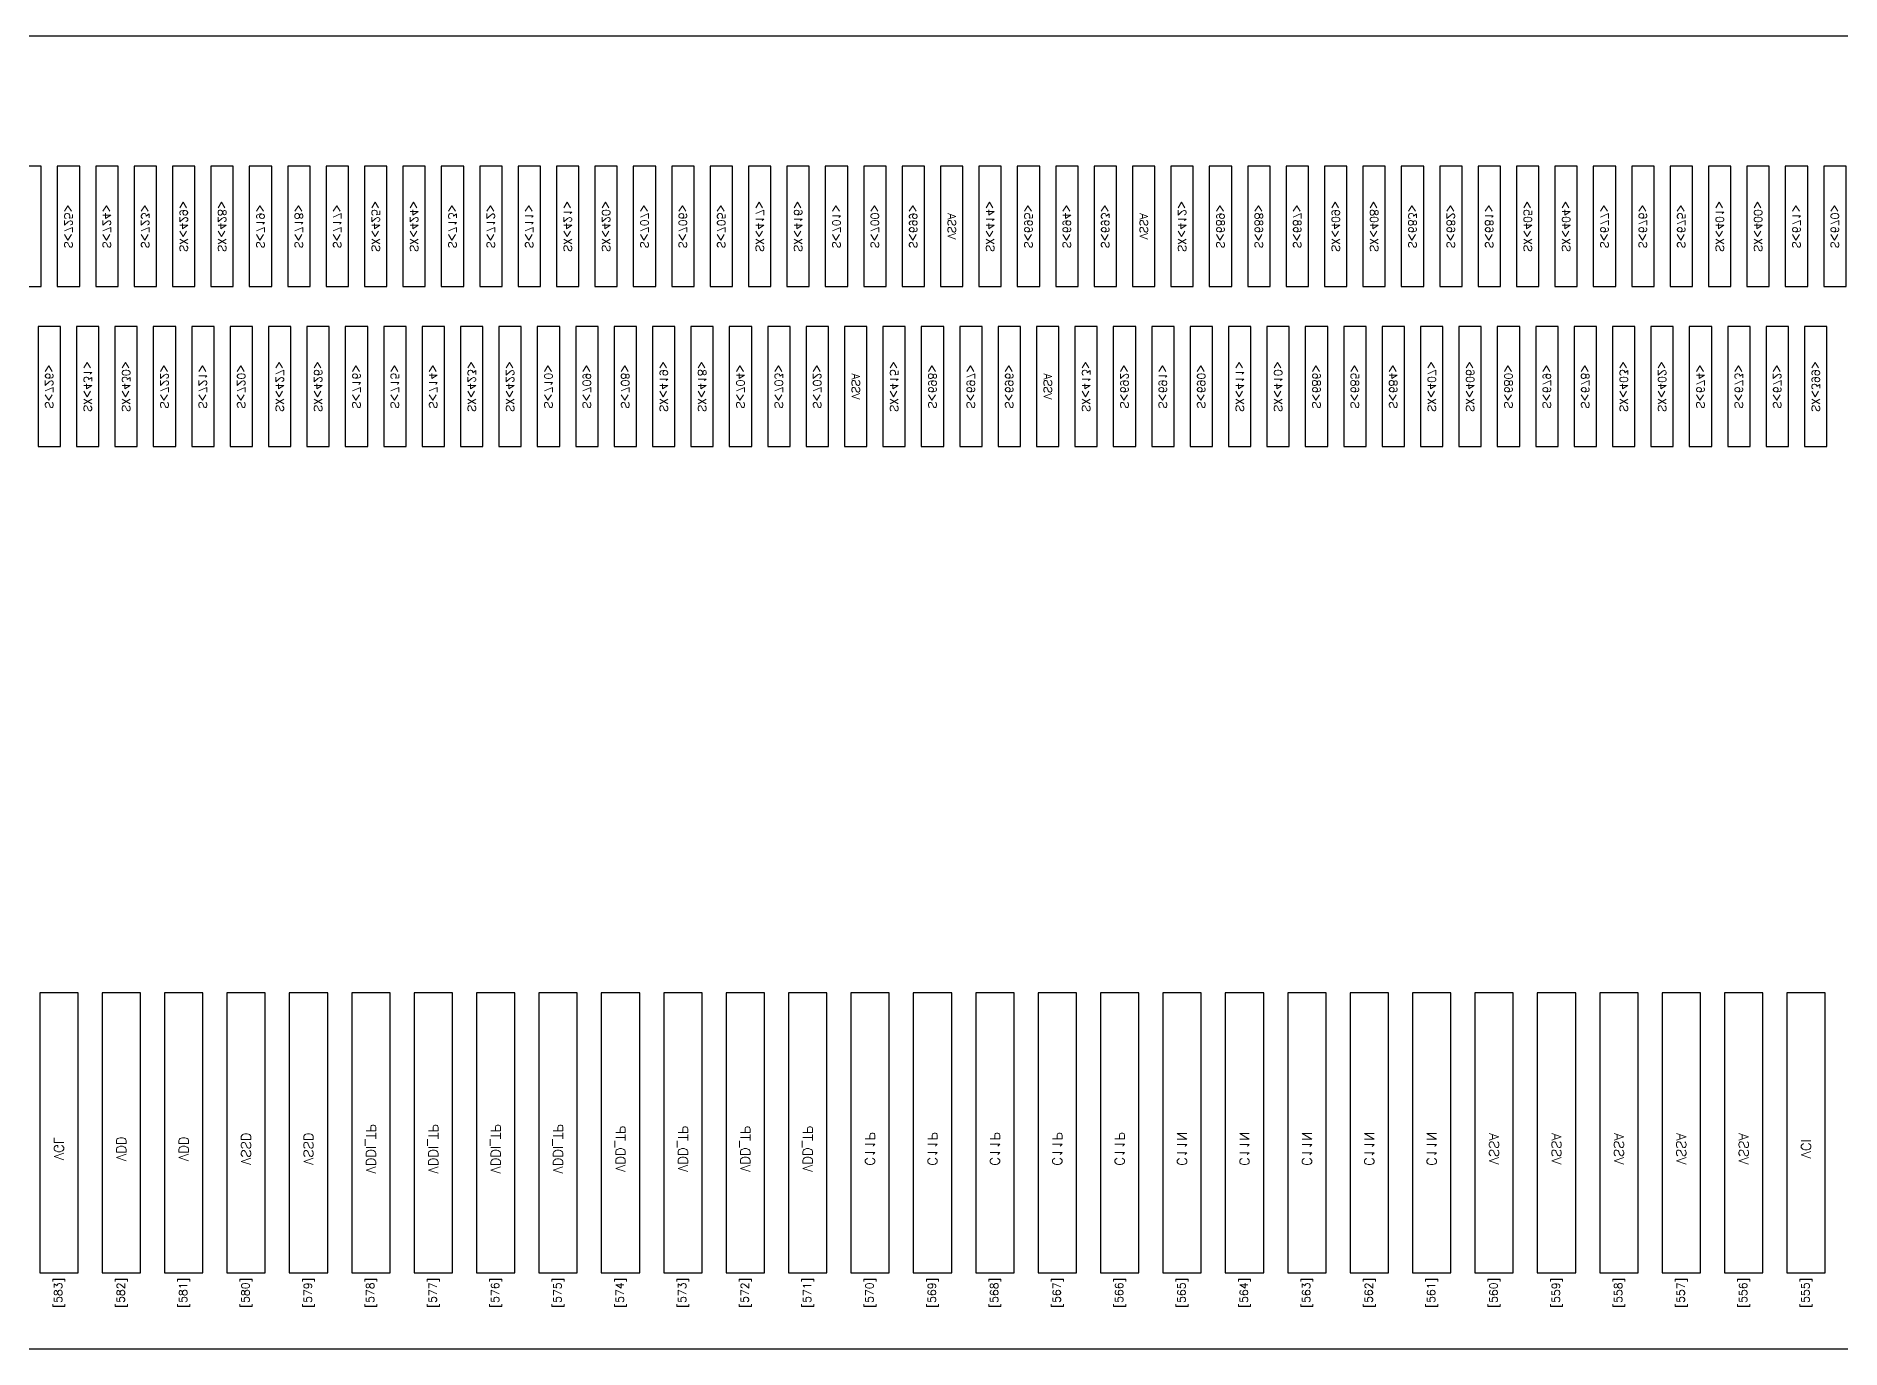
# Model space of a CAD drawing. Header units: millimetres. Extents: x 1862 to 2439, y 367 to 860.
# Drawn here: x 2047.466 to 2048.594, y 557.223 to 558.043 of the extents above; entities that cross this region are included whole.
import ezdxf
from ezdxf.enums import TextEntityAlignment as Align

# ---------------------------------------------------------------- set-up
doc = ezdxf.new("R2010")
doc.units = ezdxf.units.MM
doc.layers.add('标 注', color=3, linetype='Continuous')
doc.styles.get("Standard").update_dxf_attribs({"font": 'txt', "bigfont": 'gbcbig.shx'})

# ---------------------------------------------------------------- blocks, each defined once
blk = doc.blocks.new('LCD')
at = {"color": 6}
for points in [[(7384.9624, -537.3052), (7409.9624, -537.3052), (7409.9624, -536.4852), (7384.9624, -536.4852)], [(7387.1414, -536.6415), (7387.1554, -536.6415), (7387.1554, -536.5665), (7387.1414, -536.5665)], [(7387.1414, -536.6415), (7387.1554, -536.6415), (7387.1554, -536.5665), (7387.1414, -536.5665)], [(7387.1654, -536.6415), (7387.1794, -536.6415), (7387.1794, -536.5665), (7387.1654, -536.5665)], [(7387.1654, -536.6415), (7387.1794, -536.6415), (7387.1794, -536.5665), (7387.1654, -536.5665)], [(7387.1894, -536.6415), (7387.2034, -536.6415), (7387.2034, -536.5665), (7387.1894, -536.5665)], [(7387.1894, -536.6415), (7387.2034, -536.6415), (7387.2034, -536.5665), (7387.1894, -536.5665)], [(7387.2134, -536.6415), (7387.2274, -536.6415), (7387.2274, -536.5665), (7387.2134, -536.5665)], [(7387.2134, -536.6415), (7387.2274, -536.6415), (7387.2274, -536.5665), (7387.2134, -536.5665)], [(7387.2374, -536.6415), (7387.2514, -536.6415), (7387.2514, -536.5665), (7387.2374, -536.5665)], [(7387.2374, -536.6415), (7387.2514, -536.6415), (7387.2514, -536.5665), (7387.2374, -536.5665)], [(7387.2614, -536.6415), (7387.2754, -536.6415), (7387.2754, -536.5665), (7387.2614, -536.5665)], [(7387.2614, -536.6415), (7387.2754, -536.6415), (7387.2754, -536.5665), (7387.2614, -536.5665)], [(7387.2854, -536.6415), (7387.2994, -536.6415), (7387.2994, -536.5665), (7387.2854, -536.5665)], [(7387.2854, -536.6415), (7387.2994, -536.6415), (7387.2994, -536.5665), (7387.2854, -536.5665)], [(7387.3094, -536.6415), (7387.3234, -536.6415), (7387.3234, -536.5665), (7387.3094, -536.5665)], [(7387.3094, -536.6415), (7387.3234, -536.6415), (7387.3234, -536.5665), (7387.3094, -536.5665)], [(7387.3334, -536.6415), (7387.3474, -536.6415), (7387.3474, -536.5665), (7387.3334, -536.5665)], [(7387.3334, -536.6415), (7387.3474, -536.6415), (7387.3474, -536.5665), (7387.3334, -536.5665)], [(7387.3574, -536.6415), (7387.3714, -536.6415), (7387.3714, -536.5665), (7387.3574, -536.5665)], [(7387.3574, -536.6415), (7387.3714, -536.6415), (7387.3714, -536.5665), (7387.3574, -536.5665)], [(7387.3814, -536.6415), (7387.3954, -536.6415), (7387.3954, -536.5665), (7387.3814, -536.5665)], [(7387.3814, -536.6415), (7387.3954, -536.6415), (7387.3954, -536.5665), (7387.3814, -536.5665)], [(7387.4054, -536.6415), (7387.4194, -536.6415), (7387.4194, -536.5665), (7387.4054, -536.5665)], [(7387.4054, -536.6415), (7387.4194, -536.6415), (7387.4194, -536.5665), (7387.4054, -536.5665)], [(7387.4294, -536.6415), (7387.4434, -536.6415), (7387.4434, -536.5665), (7387.4294, -536.5665)], [(7387.4294, -536.6415), (7387.4434, -536.6415), (7387.4434, -536.5665), (7387.4294, -536.5665)], [(7387.4534, -536.6415), (7387.4674, -536.6415), (7387.4674, -536.5665), (7387.4534, -536.5665)], [(7387.4534, -536.6415), (7387.4674, -536.6415), (7387.4674, -536.5665), (7387.4534, -536.5665)], [(7387.4774, -536.6415), (7387.4914, -536.6415), (7387.4914, -536.5665), (7387.4774, -536.5665)], [(7387.4774, -536.6415), (7387.4914, -536.6415), (7387.4914, -536.5665), (7387.4774, -536.5665)], [(7387.5014, -536.6415), (7387.5154, -536.6415), (7387.5154, -536.5665), (7387.5014, -536.5665)], [(7387.5014, -536.6415), (7387.5154, -536.6415), (7387.5154, -536.5665), (7387.5014, -536.5665)], [(7387.5254, -536.6415), (7387.5394, -536.6415), (7387.5394, -536.5665), (7387.5254, -536.5665)], [(7387.5254, -536.6415), (7387.5394, -536.6415), (7387.5394, -536.5665), (7387.5254, -536.5665)], [(7387.5494, -536.6415), (7387.5634, -536.6415), (7387.5634, -536.5665), (7387.5494, -536.5665)], [(7387.5494, -536.6415), (7387.5634, -536.6415), (7387.5634, -536.5665), (7387.5494, -536.5665)], [(7387.5734, -536.6415), (7387.5874, -536.6415), (7387.5874, -536.5665), (7387.5734, -536.5665)], [(7387.5734, -536.6415), (7387.5874, -536.6415), (7387.5874, -536.5665), (7387.5734, -536.5665)], [(7387.5974, -536.6415), (7387.6114, -536.6415), (7387.6114, -536.5665), (7387.5974, -536.5665)], [(7387.5974, -536.6415), (7387.6114, -536.6415), (7387.6114, -536.5665), (7387.5974, -536.5665)], [(7387.6214, -536.6415), (7387.6354, -536.6415), (7387.6354, -536.5665), (7387.6214, -536.5665)], [(7387.6214, -536.6415), (7387.6354, -536.6415), (7387.6354, -536.5665), (7387.6214, -536.5665)], [(7387.6454, -536.6415), (7387.6594, -536.6415), (7387.6594, -536.5665), (7387.6454, -536.5665)], [(7387.6454, -536.6415), (7387.6594, -536.6415), (7387.6594, -536.5665), (7387.6454, -536.5665)], [(7387.6694, -536.6415), (7387.6834, -536.6415), (7387.6834, -536.5665), (7387.6694, -536.5665)], [(7387.6694, -536.6415), (7387.6834, -536.6415), (7387.6834, -536.5665), (7387.6694, -536.5665)], [(7387.6934, -536.6415), (7387.7074, -536.6415), (7387.7074, -536.5665), (7387.6934, -536.5665)], [(7387.6934, -536.6415), (7387.7074, -536.6415), (7387.7074, -536.5665), (7387.6934, -536.5665)], [(7387.7174, -536.6415), (7387.7314, -536.6415), (7387.7314, -536.5665), (7387.7174, -536.5665)], [(7387.7174, -536.6415), (7387.7314, -536.6415), (7387.7314, -536.5665), (7387.7174, -536.5665)], [(7387.7414, -536.6415), (7387.7554, -536.6415), (7387.7554, -536.5665), (7387.7414, -536.5665)], [(7387.7414, -536.6415), (7387.7554, -536.6415), (7387.7554, -536.5665), (7387.7414, -536.5665)], [(7387.7654, -536.6415), (7387.7794, -536.6415), (7387.7794, -536.5665), (7387.7654, -536.5665)], [(7387.7654, -536.6415), (7387.7794, -536.6415), (7387.7794, -536.5665), (7387.7654, -536.5665)], [(7387.7894, -536.6415), (7387.8034, -536.6415), (7387.8034, -536.5665), (7387.7894, -536.5665)], [(7387.7894, -536.6415), (7387.8034, -536.6415), (7387.8034, -536.5665), (7387.7894, -536.5665)], [(7387.8134, -536.6415), (7387.8274, -536.6415), (7387.8274, -536.5665), (7387.8134, -536.5665)], [(7387.8134, -536.6415), (7387.8274, -536.6415), (7387.8274, -536.5665), (7387.8134, -536.5665)], [(7387.8374, -536.6415), (7387.8514, -536.6415), (7387.8514, -536.5665), (7387.8374, -536.5665)], [(7387.8374, -536.6415), (7387.8514, -536.6415), (7387.8514, -536.5665), (7387.8374, -536.5665)], [(7387.8614, -536.6415), (7387.8754, -536.6415), (7387.8754, -536.5665), (7387.8614, -536.5665)], [(7387.8614, -536.6415), (7387.8754, -536.6415), (7387.8754, -536.5665), (7387.8614, -536.5665)], [(7387.8854, -536.6415), (7387.8994, -536.6415), (7387.8994, -536.5665), (7387.8854, -536.5665)], [(7387.8854, -536.6415), (7387.8994, -536.6415), (7387.8994, -536.5665), (7387.8854, -536.5665)], [(7387.9094, -536.6415), (7387.9234, -536.6415), (7387.9234, -536.5665), (7387.9094, -536.5665)], [(7387.9094, -536.6415), (7387.9234, -536.6415), (7387.9234, -536.5665), (7387.9094, -536.5665)], [(7387.9334, -536.6415), (7387.9474, -536.6415), (7387.9474, -536.5665), (7387.9334, -536.5665)], [(7387.9334, -536.6415), (7387.9474, -536.6415), (7387.9474, -536.5665), (7387.9334, -536.5665)], [(7387.9574, -536.6415), (7387.9714, -536.6415), (7387.9714, -536.5665), (7387.9574, -536.5665)], [(7387.9574, -536.6415), (7387.9714, -536.6415), (7387.9714, -536.5665), (7387.9574, -536.5665)], [(7387.9814, -536.6415), (7387.9954, -536.6415), (7387.9954, -536.5665), (7387.9814, -536.5665)], [(7387.9814, -536.6415), (7387.9954, -536.6415), (7387.9954, -536.5665), (7387.9814, -536.5665)], [(7388.0054, -536.6415), (7388.0194, -536.6415), (7388.0194, -536.5665), (7388.0054, -536.5665)], [(7388.0054, -536.6415), (7388.0194, -536.6415), (7388.0194, -536.5665), (7388.0054, -536.5665)], [(7388.0294, -536.6415), (7388.0434, -536.6415), (7388.0434, -536.5665), (7388.0294, -536.5665)], [(7388.0294, -536.6415), (7388.0434, -536.6415), (7388.0434, -536.5665), (7388.0294, -536.5665)], [(7388.0534, -536.6415), (7388.0674, -536.6415), (7388.0674, -536.5665), (7388.0534, -536.5665)], [(7388.0534, -536.6415), (7388.0674, -536.6415), (7388.0674, -536.5665), (7388.0534, -536.5665)], [(7388.0774, -536.6415), (7388.0914, -536.6415), (7388.0914, -536.5665), (7388.0774, -536.5665)], [(7388.0774, -536.6415), (7388.0914, -536.6415), (7388.0914, -536.5665), (7388.0774, -536.5665)], [(7388.1014, -536.6415), (7388.1154, -536.6415), (7388.1154, -536.5665), (7388.1014, -536.5665)], [(7388.1014, -536.6415), (7388.1154, -536.6415), (7388.1154, -536.5665), (7388.1014, -536.5665)], [(7388.1254, -536.6415), (7388.1394, -536.6415), (7388.1394, -536.5665), (7388.1254, -536.5665)], [(7388.1254, -536.6415), (7388.1394, -536.6415), (7388.1394, -536.5665), (7388.1254, -536.5665)], [(7388.1494, -536.6415), (7388.1634, -536.6415), (7388.1634, -536.5665), (7388.1494, -536.5665)], [(7388.1494, -536.6415), (7388.1634, -536.6415), (7388.1634, -536.5665), (7388.1494, -536.5665)], [(7388.1734, -536.6415), (7388.1874, -536.6415), (7388.1874, -536.5665), (7388.1734, -536.5665)], [(7388.1734, -536.6415), (7388.1874, -536.6415), (7388.1874, -536.5665), (7388.1734, -536.5665)], [(7388.1974, -536.6415), (7388.2114, -536.6415), (7388.2114, -536.5665), (7388.1974, -536.5665)], [(7388.1974, -536.6415), (7388.2114, -536.6415), (7388.2114, -536.5665), (7388.1974, -536.5665)], [(7388.2214, -536.6415), (7388.2354, -536.6415), (7388.2354, -536.5665), (7388.2214, -536.5665)], [(7388.2214, -536.6415), (7388.2354, -536.6415), (7388.2354, -536.5665), (7388.2214, -536.5665)], [(7388.2454, -536.6415), (7388.2594, -536.6415), (7388.2594, -536.5665), (7388.2454, -536.5665)], [(7388.2454, -536.6415), (7388.2594, -536.6415), (7388.2594, -536.5665), (7388.2454, -536.5665)], [(7388.2694, -536.6415), (7388.2834, -536.6415), (7388.2834, -536.5665), (7388.2694, -536.5665)], [(7388.2694, -536.6415), (7388.2834, -536.6415), (7388.2834, -536.5665), (7388.2694, -536.5665)], [(7387.1534, -536.7415), (7387.1674, -536.7415), (7387.1674, -536.6665), (7387.1534, -536.6665)], [(7387.1534, -536.7415), (7387.1674, -536.7415), (7387.1674, -536.6665), (7387.1534, -536.6665)], [(7387.1774, -536.7415), (7387.1914, -536.7415), (7387.1914, -536.6665), (7387.1774, -536.6665)], [(7387.1774, -536.7415), (7387.1914, -536.7415), (7387.1914, -536.6665), (7387.1774, -536.6665)], [(7387.2014, -536.7415), (7387.2154, -536.7415), (7387.2154, -536.6665), (7387.2014, -536.6665)], [(7387.2014, -536.7415), (7387.2154, -536.7415), (7387.2154, -536.6665), (7387.2014, -536.6665)], [(7387.2254, -536.7415), (7387.2394, -536.7415), (7387.2394, -536.6665), (7387.2254, -536.6665)], [(7387.2254, -536.7415), (7387.2394, -536.7415), (7387.2394, -536.6665), (7387.2254, -536.6665)], [(7387.2494, -536.7415), (7387.2634, -536.7415), (7387.2634, -536.6665), (7387.2494, -536.6665)], [(7387.2494, -536.7415), (7387.2634, -536.7415), (7387.2634, -536.6665), (7387.2494, -536.6665)], [(7387.2734, -536.7415), (7387.2874, -536.7415), (7387.2874, -536.6665), (7387.2734, -536.6665)], [(7387.2734, -536.7415), (7387.2874, -536.7415), (7387.2874, -536.6665), (7387.2734, -536.6665)], [(7387.2974, -536.7415), (7387.3114, -536.7415), (7387.3114, -536.6665), (7387.2974, -536.6665)], [(7387.2974, -536.7415), (7387.3114, -536.7415), (7387.3114, -536.6665), (7387.2974, -536.6665)], [(7387.3214, -536.7415), (7387.3354, -536.7415), (7387.3354, -536.6665), (7387.3214, -536.6665)], [(7387.3214, -536.7415), (7387.3354, -536.7415), (7387.3354, -536.6665), (7387.3214, -536.6665)], [(7387.3454, -536.7415), (7387.3594, -536.7415), (7387.3594, -536.6665), (7387.3454, -536.6665)], [(7387.3454, -536.7415), (7387.3594, -536.7415), (7387.3594, -536.6665), (7387.3454, -536.6665)], [(7387.3694, -536.7415), (7387.3834, -536.7415), (7387.3834, -536.6665), (7387.3694, -536.6665)], [(7387.3694, -536.7415), (7387.3834, -536.7415), (7387.3834, -536.6665), (7387.3694, -536.6665)], [(7387.3934, -536.7415), (7387.4074, -536.7415), (7387.4074, -536.6665), (7387.3934, -536.6665)], [(7387.3934, -536.7415), (7387.4074, -536.7415), (7387.4074, -536.6665), (7387.3934, -536.6665)], [(7387.4174, -536.7415), (7387.4314, -536.7415), (7387.4314, -536.6665), (7387.4174, -536.6665)], [(7387.4174, -536.7415), (7387.4314, -536.7415), (7387.4314, -536.6665), (7387.4174, -536.6665)], [(7387.4414, -536.7415), (7387.4554, -536.7415), (7387.4554, -536.6665), (7387.4414, -536.6665)], [(7387.4414, -536.7415), (7387.4554, -536.7415), (7387.4554, -536.6665), (7387.4414, -536.6665)], [(7387.4654, -536.7415), (7387.4794, -536.7415), (7387.4794, -536.6665), (7387.4654, -536.6665)], [(7387.4654, -536.7415), (7387.4794, -536.7415), (7387.4794, -536.6665), (7387.4654, -536.6665)], [(7387.4894, -536.7415), (7387.5034, -536.7415), (7387.5034, -536.6665), (7387.4894, -536.6665)], [(7387.4894, -536.7415), (7387.5034, -536.7415), (7387.5034, -536.6665), (7387.4894, -536.6665)], [(7387.5134, -536.7415), (7387.5274, -536.7415), (7387.5274, -536.6665), (7387.5134, -536.6665)], [(7387.5134, -536.7415), (7387.5274, -536.7415), (7387.5274, -536.6665), (7387.5134, -536.6665)], [(7387.5374, -536.7415), (7387.5514, -536.7415), (7387.5514, -536.6665), (7387.5374, -536.6665)], [(7387.5374, -536.7415), (7387.5514, -536.7415), (7387.5514, -536.6665), (7387.5374, -536.6665)], [(7387.5614, -536.7415), (7387.5754, -536.7415), (7387.5754, -536.6665), (7387.5614, -536.6665)], [(7387.5614, -536.7415), (7387.5754, -536.7415), (7387.5754, -536.6665), (7387.5614, -536.6665)], [(7387.5854, -536.7415), (7387.5994, -536.7415), (7387.5994, -536.6665), (7387.5854, -536.6665)], [(7387.5854, -536.7415), (7387.5994, -536.7415), (7387.5994, -536.6665), (7387.5854, -536.6665)], [(7387.6094, -536.7415), (7387.6234, -536.7415), (7387.6234, -536.6665), (7387.6094, -536.6665)], [(7387.6094, -536.7415), (7387.6234, -536.7415), (7387.6234, -536.6665), (7387.6094, -536.6665)], [(7387.6334, -536.7415), (7387.6474, -536.7415), (7387.6474, -536.6665), (7387.6334, -536.6665)], [(7387.6334, -536.7415), (7387.6474, -536.7415), (7387.6474, -536.6665), (7387.6334, -536.6665)], [(7387.6574, -536.7415), (7387.6714, -536.7415), (7387.6714, -536.6665), (7387.6574, -536.6665)], [(7387.6574, -536.7415), (7387.6714, -536.7415), (7387.6714, -536.6665), (7387.6574, -536.6665)], [(7387.6814, -536.7415), (7387.6954, -536.7415), (7387.6954, -536.6665), (7387.6814, -536.6665)], [(7387.6814, -536.7415), (7387.6954, -536.7415), (7387.6954, -536.6665), (7387.6814, -536.6665)], [(7387.7054, -536.7415), (7387.7194, -536.7415), (7387.7194, -536.6665), (7387.7054, -536.6665)], [(7387.7054, -536.7415), (7387.7194, -536.7415), (7387.7194, -536.6665), (7387.7054, -536.6665)], [(7387.7294, -536.7415), (7387.7434, -536.7415), (7387.7434, -536.6665), (7387.7294, -536.6665)], [(7387.7294, -536.7415), (7387.7434, -536.7415), (7387.7434, -536.6665), (7387.7294, -536.6665)], [(7387.7534, -536.7415), (7387.7674, -536.7415), (7387.7674, -536.6665), (7387.7534, -536.6665)], [(7387.7534, -536.7415), (7387.7674, -536.7415), (7387.7674, -536.6665), (7387.7534, -536.6665)], [(7387.7774, -536.7415), (7387.7914, -536.7415), (7387.7914, -536.6665), (7387.7774, -536.6665)], [(7387.7774, -536.7415), (7387.7914, -536.7415), (7387.7914, -536.6665), (7387.7774, -536.6665)], [(7387.8014, -536.7415), (7387.8154, -536.7415), (7387.8154, -536.6665), (7387.8014, -536.6665)], [(7387.8014, -536.7415), (7387.8154, -536.7415), (7387.8154, -536.6665), (7387.8014, -536.6665)], [(7387.8254, -536.7415), (7387.8394, -536.7415), (7387.8394, -536.6665), (7387.8254, -536.6665)], [(7387.8254, -536.7415), (7387.8394, -536.7415), (7387.8394, -536.6665), (7387.8254, -536.6665)], [(7387.8494, -536.7415), (7387.8634, -536.7415), (7387.8634, -536.6665), (7387.8494, -536.6665)], [(7387.8494, -536.7415), (7387.8634, -536.7415), (7387.8634, -536.6665), (7387.8494, -536.6665)], [(7387.8734, -536.7415), (7387.8874, -536.7415), (7387.8874, -536.6665), (7387.8734, -536.6665)], [(7387.8734, -536.7415), (7387.8874, -536.7415), (7387.8874, -536.6665), (7387.8734, -536.6665)], [(7387.8974, -536.7415), (7387.9114, -536.7415), (7387.9114, -536.6665), (7387.8974, -536.6665)], [(7387.8974, -536.7415), (7387.9114, -536.7415), (7387.9114, -536.6665), (7387.8974, -536.6665)], [(7387.9214, -536.7415), (7387.9354, -536.7415), (7387.9354, -536.6665), (7387.9214, -536.6665)], [(7387.9214, -536.7415), (7387.9354, -536.7415), (7387.9354, -536.6665), (7387.9214, -536.6665)], [(7387.9454, -536.7415), (7387.9594, -536.7415), (7387.9594, -536.6665), (7387.9454, -536.6665)], [(7387.9454, -536.7415), (7387.9594, -536.7415), (7387.9594, -536.6665), (7387.9454, -536.6665)], [(7387.9694, -536.7415), (7387.9834, -536.7415), (7387.9834, -536.6665), (7387.9694, -536.6665)], [(7387.9694, -536.7415), (7387.9834, -536.7415), (7387.9834, -536.6665), (7387.9694, -536.6665)], [(7387.9934, -536.7415), (7388.0074, -536.7415), (7388.0074, -536.6665), (7387.9934, -536.6665)], [(7387.9934, -536.7415), (7388.0074, -536.7415), (7388.0074, -536.6665), (7387.9934, -536.6665)], [(7388.0174, -536.7415), (7388.0314, -536.7415), (7388.0314, -536.6665), (7388.0174, -536.6665)], [(7388.0174, -536.7415), (7388.0314, -536.7415), (7388.0314, -536.6665), (7388.0174, -536.6665)], [(7388.0414, -536.7415), (7388.0554, -536.7415), (7388.0554, -536.6665), (7388.0414, -536.6665)], [(7388.0414, -536.7415), (7388.0554, -536.7415), (7388.0554, -536.6665), (7388.0414, -536.6665)], [(7388.0654, -536.7415), (7388.0794, -536.7415), (7388.0794, -536.6665), (7388.0654, -536.6665)], [(7388.0654, -536.7415), (7388.0794, -536.7415), (7388.0794, -536.6665), (7388.0654, -536.6665)], [(7388.0894, -536.7415), (7388.1034, -536.7415), (7388.1034, -536.6665), (7388.0894, -536.6665)], [(7388.0894, -536.7415), (7388.1034, -536.7415), (7388.1034, -536.6665), (7388.0894, -536.6665)], [(7388.1134, -536.7415), (7388.1274, -536.7415), (7388.1274, -536.6665), (7388.1134, -536.6665)], [(7388.1134, -536.7415), (7388.1274, -536.7415), (7388.1274, -536.6665), (7388.1134, -536.6665)], [(7388.1374, -536.7415), (7388.1514, -536.7415), (7388.1514, -536.6665), (7388.1374, -536.6665)], [(7388.1374, -536.7415), (7388.1514, -536.7415), (7388.1514, -536.6665), (7388.1374, -536.6665)], [(7388.1614, -536.7415), (7388.1754, -536.7415), (7388.1754, -536.6665), (7388.1614, -536.6665)], [(7388.1614, -536.7415), (7388.1754, -536.7415), (7388.1754, -536.6665), (7388.1614, -536.6665)], [(7388.1854, -536.7415), (7388.1994, -536.7415), (7388.1994, -536.6665), (7388.1854, -536.6665)], [(7388.1854, -536.7415), (7388.1994, -536.7415), (7388.1994, -536.6665), (7388.1854, -536.6665)], [(7388.2094, -536.7415), (7388.2234, -536.7415), (7388.2234, -536.6665), (7388.2094, -536.6665)], [(7388.2094, -536.7415), (7388.2234, -536.7415), (7388.2234, -536.6665), (7388.2094, -536.6665)], [(7388.2334, -536.7415), (7388.2474, -536.7415), (7388.2474, -536.6665), (7388.2334, -536.6665)], [(7388.2334, -536.7415), (7388.2474, -536.7415), (7388.2474, -536.6665), (7388.2334, -536.6665)], [(7388.2574, -536.7415), (7388.2714, -536.7415), (7388.2714, -536.6665), (7388.2574, -536.6665)], [(7388.2574, -536.7415), (7388.2714, -536.7415), (7388.2714, -536.6665), (7388.2574, -536.6665)], [(7387.1544, -537.2577), (7387.1784, -537.2577), (7387.1784, -537.0827), (7387.1544, -537.0827)], [(7387.1544, -537.2577), (7387.1784, -537.2577), (7387.1784, -537.0827), (7387.1544, -537.0827)], [(7387.1934, -537.2577), (7387.2174, -537.2577), (7387.2174, -537.0827), (7387.1934, -537.0827)], [(7387.1934, -537.2577), (7387.2174, -537.2577), (7387.2174, -537.0827), (7387.1934, -537.0827)], [(7387.2324, -537.2577), (7387.2564, -537.2577), (7387.2564, -537.0827), (7387.2324, -537.0827)], [(7387.2324, -537.2577), (7387.2564, -537.2577), (7387.2564, -537.0827), (7387.2324, -537.0827)], [(7387.2714, -537.2577), (7387.2954, -537.2577), (7387.2954, -537.0827), (7387.2714, -537.0827)], [(7387.2714, -537.2577), (7387.2954, -537.2577), (7387.2954, -537.0827), (7387.2714, -537.0827)], [(7387.3104, -537.2577), (7387.3344, -537.2577), (7387.3344, -537.0827), (7387.3104, -537.0827)], [(7387.3104, -537.2577), (7387.3344, -537.2577), (7387.3344, -537.0827), (7387.3104, -537.0827)], [(7387.3494, -537.2577), (7387.3734, -537.2577), (7387.3734, -537.0827), (7387.3494, -537.0827)], [(7387.3494, -537.2577), (7387.3734, -537.2577), (7387.3734, -537.0827), (7387.3494, -537.0827)], [(7387.3884, -537.2577), (7387.4124, -537.2577), (7387.4124, -537.0827), (7387.3884, -537.0827)], [(7387.3884, -537.2577), (7387.4124, -537.2577), (7387.4124, -537.0827), (7387.3884, -537.0827)], [(7387.4274, -537.2577), (7387.4514, -537.2577), (7387.4514, -537.0827), (7387.4274, -537.0827)], [(7387.4274, -537.2577), (7387.4514, -537.2577), (7387.4514, -537.0827), (7387.4274, -537.0827)], [(7387.4664, -537.2577), (7387.4904, -537.2577), (7387.4904, -537.0827), (7387.4664, -537.0827)], [(7387.4664, -537.2577), (7387.4904, -537.2577), (7387.4904, -537.0827), (7387.4664, -537.0827)], [(7387.5054, -537.2577), (7387.5294, -537.2577), (7387.5294, -537.0827), (7387.5054, -537.0827)], [(7387.5054, -537.2577), (7387.5294, -537.2577), (7387.5294, -537.0827), (7387.5054, -537.0827)], [(7387.5444, -537.2577), (7387.5684, -537.2577), (7387.5684, -537.0827), (7387.5444, -537.0827)], [(7387.5444, -537.2577), (7387.5684, -537.2577), (7387.5684, -537.0827), (7387.5444, -537.0827)], [(7387.5834, -537.2577), (7387.6074, -537.2577), (7387.6074, -537.0827), (7387.5834, -537.0827)], [(7387.5834, -537.2577), (7387.6074, -537.2577), (7387.6074, -537.0827), (7387.5834, -537.0827)], [(7387.6224, -537.2577), (7387.6464, -537.2577), (7387.6464, -537.0827), (7387.6224, -537.0827)], [(7387.6224, -537.2577), (7387.6464, -537.2577), (7387.6464, -537.0827), (7387.6224, -537.0827)], [(7387.6614, -537.2577), (7387.6854, -537.2577), (7387.6854, -537.0827), (7387.6614, -537.0827)], [(7387.6614, -537.2577), (7387.6854, -537.2577), (7387.6854, -537.0827), (7387.6614, -537.0827)], [(7387.7004, -537.2577), (7387.7244, -537.2577), (7387.7244, -537.0827), (7387.7004, -537.0827)], [(7387.7004, -537.2577), (7387.7244, -537.2577), (7387.7244, -537.0827), (7387.7004, -537.0827)], [(7387.7394, -537.2577), (7387.7634, -537.2577), (7387.7634, -537.0827), (7387.7394, -537.0827)], [(7387.7394, -537.2577), (7387.7634, -537.2577), (7387.7634, -537.0827), (7387.7394, -537.0827)], [(7387.7784, -537.2577), (7387.8024, -537.2577), (7387.8024, -537.0827), (7387.7784, -537.0827)], [(7387.7784, -537.2577), (7387.8024, -537.2577), (7387.8024, -537.0827), (7387.7784, -537.0827)], [(7387.8174, -537.2577), (7387.8414, -537.2577), (7387.8414, -537.0827), (7387.8174, -537.0827)], [(7387.8174, -537.2577), (7387.8414, -537.2577), (7387.8414, -537.0827), (7387.8174, -537.0827)], [(7387.8564, -537.2577), (7387.8804, -537.2577), (7387.8804, -537.0827), (7387.8564, -537.0827)], [(7387.8564, -537.2577), (7387.8804, -537.2577), (7387.8804, -537.0827), (7387.8564, -537.0827)], [(7387.8954, -537.2577), (7387.9194, -537.2577), (7387.9194, -537.0827), (7387.8954, -537.0827)], [(7387.8954, -537.2577), (7387.9194, -537.2577), (7387.9194, -537.0827), (7387.8954, -537.0827)], [(7387.9344, -537.2577), (7387.9584, -537.2577), (7387.9584, -537.0827), (7387.9344, -537.0827)], [(7387.9344, -537.2577), (7387.9584, -537.2577), (7387.9584, -537.0827), (7387.9344, -537.0827)], [(7387.9734, -537.2577), (7387.9974, -537.2577), (7387.9974, -537.0827), (7387.9734, -537.0827)], [(7387.9734, -537.2577), (7387.9974, -537.2577), (7387.9974, -537.0827), (7387.9734, -537.0827)], [(7388.0124, -537.2577), (7388.0364, -537.2577), (7388.0364, -537.0827), (7388.0124, -537.0827)], [(7388.0124, -537.2577), (7388.0364, -537.2577), (7388.0364, -537.0827), (7388.0124, -537.0827)], [(7388.0514, -537.2577), (7388.0754, -537.2577), (7388.0754, -537.0827), (7388.0514, -537.0827)], [(7388.0514, -537.2577), (7388.0754, -537.2577), (7388.0754, -537.0827), (7388.0514, -537.0827)], [(7388.0904, -537.2577), (7388.1144, -537.2577), (7388.1144, -537.0827), (7388.0904, -537.0827)], [(7388.0904, -537.2577), (7388.1144, -537.2577), (7388.1144, -537.0827), (7388.0904, -537.0827)], [(7388.1294, -537.2577), (7388.1534, -537.2577), (7388.1534, -537.0827), (7388.1294, -537.0827)], [(7388.1294, -537.2577), (7388.1534, -537.2577), (7388.1534, -537.0827), (7388.1294, -537.0827)], [(7388.1684, -537.2577), (7388.1924, -537.2577), (7388.1924, -537.0827), (7388.1684, -537.0827)], [(7388.1684, -537.2577), (7388.1924, -537.2577), (7388.1924, -537.0827), (7388.1684, -537.0827)], [(7388.2074, -537.2577), (7388.2314, -537.2577), (7388.2314, -537.0827), (7388.2074, -537.0827)], [(7388.2074, -537.2577), (7388.2314, -537.2577), (7388.2314, -537.0827), (7388.2074, -537.0827)], [(7388.2464, -537.2577), (7388.2704, -537.2577), (7388.2704, -537.0827), (7388.2464, -537.0827)], [(7388.2464, -537.2577), (7388.2704, -537.2577), (7388.2704, -537.0827), (7388.2464, -537.0827)]]:
    blk.add_lwpolyline(points, close=True, dxfattribs=at)
at = {"color": 6, "text_generation_flag": 4}
for s, height, p in [('SX<429>', 0.005, (7387.2444, -536.604)), ('SX<428>', 0.005, (7387.2684, -536.604)), ('SX<425>', 0.005, (7387.3644, -536.604)), ('SX<424>', 0.005, (7387.3884, -536.604)), ('SX<421>', 0.005, (7387.4844, -536.604)), ('SX<420>', 0.005, (7387.5084, -536.604)), ('SX<417>', 0.005, (7387.6044, -536.604)), ('SX<416>', 0.005, (7387.6284, -536.604)), ('SX<414>', 0.005, (7387.7484, -536.604)), ('SX<412>', 0.005, (7387.8684, -536.604)), ('SX<409>', 0.005, (7387.9644, -536.604)), ('SX<408>', 0.005, (7387.9884, -536.604)), ('SX<405>', 0.005, (7388.0844, -536.604)), ('SX<404>', 0.005, (7388.1084, -536.604)), ('SX<401>', 0.005, (7388.2044, -536.604)), ('SX<400>', 0.005, (7388.2284, -536.604)), ('S<725>', 0.005, (7387.1724, -536.604)), ('S<724>', 0.005, (7387.1964, -536.604)), ('S<723>', 0.005, (7387.2204, -536.604)), ('S<719>', 0.005, (7387.2924, -536.604)), ('S<718>', 0.005, (7387.3164, -536.604)), ('S<717>', 0.005, (7387.3404, -536.604)), ('S<713>', 0.005, (7387.4124, -536.604)), ('S<712>', 0.005, (7387.4364, -536.604)), ('S<711>', 0.005, (7387.4604, -536.604)), ('S<707>', 0.005, (7387.5324, -536.604)), ('S<706>', 0.005, (7387.5564, -536.604)), ('S<705>', 0.005, (7387.5804, -536.604)), ('S<701>', 0.005, (7387.6524, -536.604)), ('S<700>', 0.005, (7387.6764, -536.604)), ('S<699>', 0.005, (7387.7004, -536.604)), ('VSSA', 0.005, (7387.7244, -536.604)), ('S<695>', 0.005, (7387.7724, -536.604)), ('S<694>', 0.005, (7387.7964, -536.604)), ('S<693>', 0.005, (7387.8204, -536.604)), ('VSSA', 0.005, (7387.8444, -536.604)), ('S<689>', 0.005, (7387.8924, -536.604)), ('S<688>', 0.005, (7387.9164, -536.604)), ('S<687>', 0.005, (7387.9404, -536.604)), ('S<683>', 0.005, (7388.0124, -536.604)), ('S<682>', 0.005, (7388.0364, -536.604)), ('S<681>', 0.005, (7388.0604, -536.604)), ('S<677>', 0.005, (7388.1324, -536.604)), ('S<676>', 0.005, (7388.1564, -536.604)), ('S<675>', 0.005, (7388.1804, -536.604)), ('S<671>', 0.005, (7388.2524, -536.604)), ('S<670>', 0.005, (7388.2764, -536.604)), ('S<726>', 0.005, (7387.1604, -536.704)), ('SX<431>', 0.005, (7387.1844, -536.704)), ('SX<430>', 0.005, (7387.2084, -536.704)), ('S<722>', 0.005, (7387.2324, -536.704)), ('S<721>', 0.005, (7387.2564, -536.704)), ('S<720>', 0.005, (7387.2804, -536.704)), ('SX<427>', 0.005, (7387.3044, -536.704)), ('SX<426>', 0.005, (7387.3284, -536.704)), ('S<716>', 0.005, (7387.3524, -536.704)), ('S<715>', 0.005, (7387.3764, -536.704)), ('S<714>', 0.005, (7387.4004, -536.704)), ('SX<423>', 0.005, (7387.4244, -536.704)), ('SX<422>', 0.005, (7387.4484, -536.704)), ('S<710>', 0.005, (7387.4724, -536.704)), ('S<709>', 0.005, (7387.4964, -536.704)), ('S<708>', 0.005, (7387.5204, -536.704)), ('SX<419>', 0.005, (7387.5444, -536.704)), ('SX<418>', 0.005, (7387.5684, -536.704)), ('S<704>', 0.005, (7387.5924, -536.704)), ('S<703>', 0.005, (7387.6164, -536.704)), ('S<702>', 0.005, (7387.6404, -536.704)), ('SX<415>', 0.005, (7387.6884, -536.704)), ('S<698>', 0.005, (7387.7124, -536.704)), ('S<697>', 0.005, (7387.7364, -536.704)), ('S<696>', 0.005, (7387.7604, -536.704)), ('SX<413>', 0.005, (7387.8084, -536.704)), ('S<692>', 0.005, (7387.8324, -536.704)), ('S<691>', 0.005, (7387.8564, -536.704)), ('S<690>', 0.005, (7387.8804, -536.704)), ('SX<411>', 0.005, (7387.9044, -536.704)), ('SX<410>', 0.005, (7387.9284, -536.704)), ('S<686>', 0.005, (7387.9524, -536.704)), ('S<685>', 0.005, (7387.9764, -536.704)), ('S<684>', 0.005, (7388.0004, -536.704)), ('SX<407>', 0.005, (7388.0244, -536.704)), ('SX<406>', 0.005, (7388.0484, -536.704)), ('S<680>', 0.005, (7388.0724, -536.704)), ('S<679>', 0.005, (7388.0964, -536.704)), ('S<678>', 0.005, (7388.1204, -536.704)), ('SX<403>', 0.005, (7388.1444, -536.704)), ('SX<402>', 0.005, (7388.1684, -536.704)), ('S<674>', 0.005, (7388.1924, -536.704)), ('S<673>', 0.005, (7388.2164, -536.704)), ('S<672>', 0.005, (7388.2404, -536.704)), ('SX<399>', 0.005, (7388.2644, -536.704)), ('VSSA', 0.005, (7387.6644, -536.704)), ('VSSA', 0.005, (7387.7844, -536.704)), ('VGL', 0.006, (7387.1664, -537.1802)), ('VDD', 0.006, (7387.2054, -537.1802)), ('VDD', 0.006, (7387.2444, -537.1802)), ('VSSD', 0.006, (7387.2834, -537.1802)), ('VSSD', 0.006, (7387.3224, -537.1802)), ('VDDI_TP', 0.006, (7387.3614, -537.1802)), ('VDDI_TP', 0.006, (7387.4004, -537.1802)), ('VDDI_TP', 0.006, (7387.4394, -537.1802)), ('VDDI_TP', 0.006, (7387.4784, -537.1802)), ('VDD_TP', 0.006, (7387.5174, -537.1802)), ('VDD_TP', 0.006, (7387.5564, -537.1802)), ('VDD_TP', 0.006, (7387.5954, -537.1802)), ('VDD_TP', 0.006, (7387.6344, -537.1802)), ('C11P', 0.006, (7387.6734, -537.1802)), ('C11P', 0.006, (7387.7124, -537.1802)), ('C11P', 0.006, (7387.7514, -537.1802)), ('C11P', 0.006, (7387.7904, -537.1802)), ('C11P', 0.006, (7387.8294, -537.1802)), ('C11N', 0.006, (7387.8684, -537.1802)), ('C11N', 0.006, (7387.9074, -537.1802)), ('C11N', 0.006, (7387.9464, -537.1802)), ('C11N', 0.006, (7387.9854, -537.1802)), ('C11N', 0.006, (7388.0244, -537.1802)), ('VSSA', 0.006, (7388.0634, -537.1802)), ('VSSA', 0.006, (7388.1024, -537.1802)), ('VSSA', 0.006, (7388.1414, -537.1802)), ('VSSA', 0.006, (7388.1804, -537.1802)), ('VSSA', 0.006, (7388.2194, -537.1802)), ('VCI', 0.006, (7388.2584, -537.1802))]:
    blk.add_text(s, height=height, rotation=90, dxfattribs=at).set_placement(p, align=Align.MIDDLE_CENTER)
at = {"color": 6}
for s, p in [('[583]', (7387.166, -537.2701)), ('[582]', (7387.205, -537.2701)), ('[581]', (7387.244, -537.2701)), ('[580]', (7387.283, -537.2701)), ('[579]', (7387.322, -537.2701)), ('[578]', (7387.361, -537.2701)), ('[577]', (7387.4, -537.2701)), ('[576]', (7387.439, -537.2701)), ('[575]', (7387.478, -537.2701)), ('[574]', (7387.517, -537.2701)), ('[573]', (7387.556, -537.2701)), ('[572]', (7387.595, -537.2701)), ('[571]', (7387.634, -537.2701)), ('[570]', (7387.673, -537.2701)), ('[569]', (7387.712, -537.2701)), ('[568]', (7387.751, -537.2701)), ('[567]', (7387.79, -537.2701)), ('[566]', (7387.829, -537.2701)), ('[565]', (7387.868, -537.2701)), ('[564]', (7387.907, -537.2701)), ('[563]', (7387.946, -537.2701)), ('[562]', (7387.985, -537.2701)), ('[561]', (7388.024, -537.2701)), ('[560]', (7388.063, -537.2701)), ('[559]', (7388.102, -537.2701)), ('[558]', (7388.141, -537.2701)), ('[557]', (7388.18, -537.2701)), ('[556]', (7388.219, -537.2701)), ('[555]', (7388.258, -537.2701))]:
    blk.add_text(s, height=0.005, rotation=90, dxfattribs=at).set_placement(p, align=Align.MIDDLE_CENTER)

msp = doc.modelspace()

# ---------------------------------------------------------------- block references
at = {"layer": '标 注', "color": 7}
msp.add_blockref('LCD', (-5339.6862, 1094.5278), dxfattribs=at)

doc.saveas('drawing.dxf')
